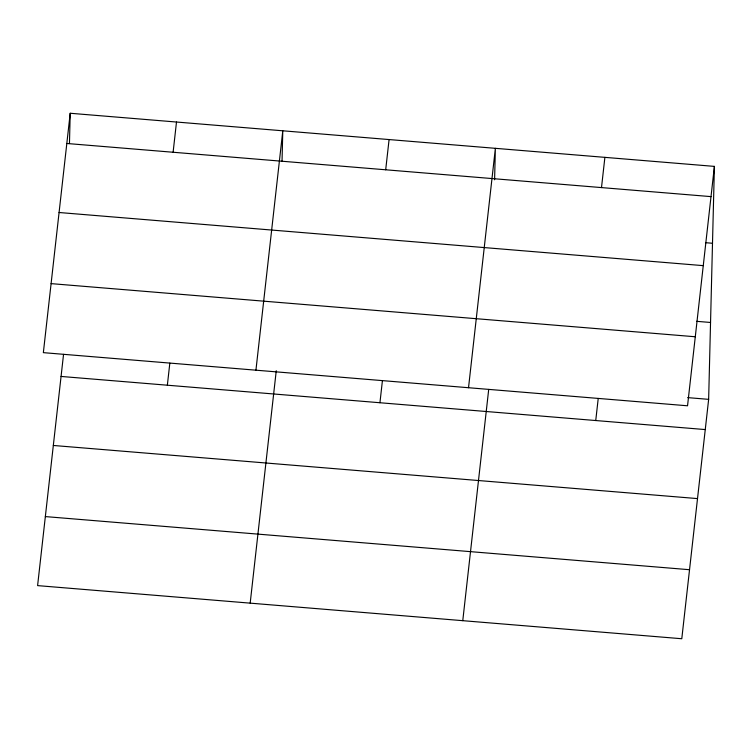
<?xml version="1.0" encoding="UTF-8"?>
<svg xmlns="http://www.w3.org/2000/svg" width="752" height="752" viewBox="0 0 752 752"><rect width="100%" height="100%" fill="white"/><g stroke="black" fill="none" stroke-linecap="round" stroke-linejoin="round"><path stroke-width="1.13" d="M69.457 143.547L70.209 113.261L714.4 166.389L708.647 399.35L681.791 638.739L37.6 585.611L63.544 354.352M282.038 161.078L282.79 130.792L255.934 370.191M494.6 179.775L495.371 148.323L468.524 387.722M70.209 113.261L43.353 352.65L687.544 405.789L714.4 166.389M173.11 152.252L176.494 122.031M167.358 385.203L169.83 363.122M250.181 603.142L276.257 370.727M385.691 169.783L389.085 139.562M379.939 402.743L382.42 380.653M462.771 620.673L488.706 389.423M601.497 187.586L604.89 157.356M595.744 420.537L598.225 398.447M66.815 143.482L711.007 196.62M705.508 242.689L712.501 243.263M59.07 212.506L703.27 265.644M696.568 321.32L710.546 322.467M51.098 283.626L695.29 336.764M687.676 397.62L708.647 399.35M61.062 376.442L705.254 429.571M53.317 445.466L697.518 498.595M45.346 516.586L689.537 569.715"/></g></svg>
